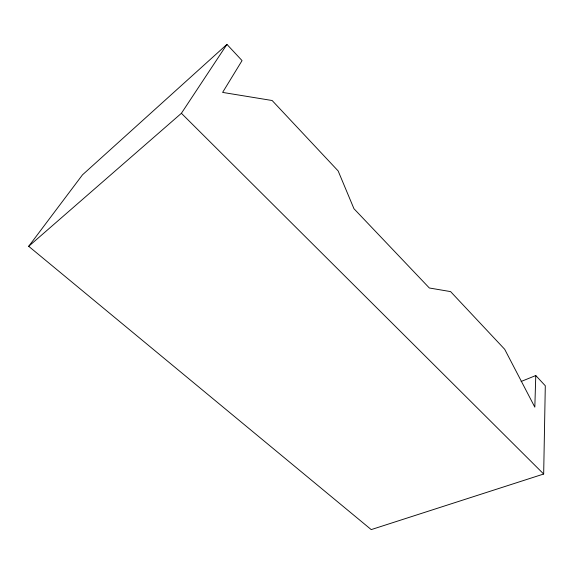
<?xml version="1.0" encoding="UTF-8"?>
<svg xmlns="http://www.w3.org/2000/svg" width="574" height="574" viewBox="0 0 574 574"><rect width="100%" height="100%" fill="white"/><g stroke="black" fill="none" stroke-linecap="round" stroke-linejoin="round"><path stroke-width="0.86" d="M535.772 375.547L534.825 407.16L504.69 349.286L450.597 291.606L429.338 287.99L353.957 208.714L338.151 170.944L272.141 100.515L222.612 92.407L242.056 60.6L226.938 44.392L82.491 174.833L28.7 246.311L371.227 529.608L543.671 474.016L545.3 385.764L535.772 375.547L521.106 381.488M28.7 246.311L181.398 113.293L226.938 44.392M181.398 113.293L543.671 474.016"/></g></svg>
